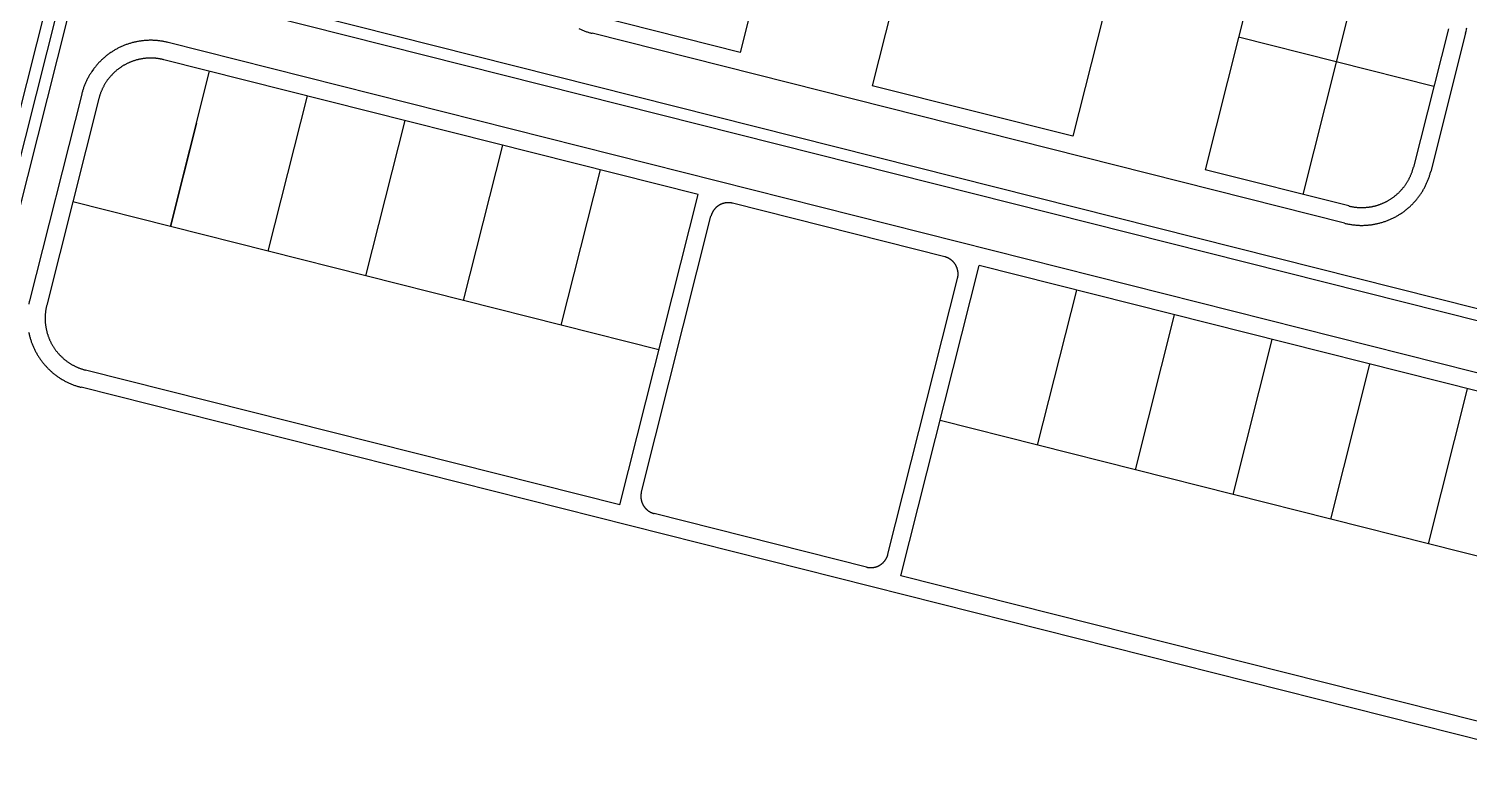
# Model space of a CAD drawing. Header units: metres. Extents: x 680594 to 684853, y 828874 to 830078.
# Drawn here: x 684480 to 684723, y 829026.6 to 829152.8 of the extents above; entities that cross this region are included whole.
import ezdxf

# ---------------------------------------------------------------- set-up
doc = ezdxf.new("R2010")
doc.units = ezdxf.units.M
doc.layers.add('PLOT_LINES', color=7, linetype='Continuous')

msp = doc.modelspace()

# ---------------------------------------------------------------- linework, layer by layer
at = {"layer": 'PLOT_LINES'}
for points in [[(684518.22, 829288.78), (684469.98, 829097.58)], [(684512.37, 829273.75), (684470.86, 829109.25)], [(684516.25, 829272.77), (684474.74, 829108.28)], [(684611.25, 829193.56), (684599.98, 829148.87)], [(684633.55, 829187.93), (684622.28, 829143.24)], [(684667.41, 829179.39), (684656.13, 829134.7)], [(684689.71, 829173.76), (684678.43, 829129.07)], [(684706.19, 829169.61), (684694.91, 829124.91)], [(684778.4, 829091.99), (684494.38, 829163.65)], [(684777.91, 829090.05), (684493.89, 829161.71)], [(684599.98, 829148.87), (684575.74, 829154.98)], [(684572.77, 829152.88), (684572.9, 829152.82), (684573.03, 829152.76), (684573.15, 829152.71), (684573.28, 829152.65), (684573.41, 829152.6), (684573.54, 829152.55), (684573.67, 829152.5), (684573.8, 829152.45), (684573.93, 829152.4), (684574.07, 829152.35), (684574.2, 829152.31), (684574.33, 829152.27), (684574.46, 829152.23), (684574.6, 829152.19), (684574.73, 829152.15), (684574.87, 829152.11), (684575, 829152.08)], [(684701.94, 829120.05), (684575, 829152.08)], [(684717.04, 829143.1), (684684.07, 829151.42)], [(684719.5, 829152.84), (684713.6, 829129.48)], [(684722.4, 829152.11), (684716.51, 829128.74)], [(684722.4, 829152.11), (684722.45, 829152.29), (684722.49, 829152.47), (684722.53, 829152.65), (684722.57, 829152.83), (684722.61, 829153.02)], [(684503.45, 829150.54), (684503.31, 829150.57), (684503.18, 829150.6), (684503.04, 829150.63), (684502.9, 829150.66), (684502.76, 829150.69), (684502.63, 829150.71), (684502.49, 829150.74), (684502.35, 829150.76), (684502.21, 829150.78), (684502.07, 829150.8), (684501.93, 829150.82), (684501.79, 829150.83), (684501.65, 829150.85), (684501.51, 829150.86), (684501.37, 829150.87), (684501.23, 829150.88), (684501.09, 829150.89), (684500.95, 829150.89), (684500.81, 829150.9), (684500.67, 829150.9), (684500.53, 829150.9), (684500.39, 829150.9), (684500.25, 829150.9), (684500.1, 829150.89), (684499.96, 829150.89), (684499.82, 829150.88), (684499.68, 829150.87), (684499.54, 829150.86), (684499.4, 829150.85), (684499.26, 829150.83), (684499.12, 829150.82), (684498.98, 829150.8), (684498.84, 829150.78), (684498.7, 829150.76), (684498.57, 829150.74), (684498.43, 829150.72), (684498.29, 829150.69), (684498.15, 829150.67), (684498.01, 829150.64), (684497.88, 829150.61), (684497.74, 829150.57), (684497.6, 829150.54), (684497.47, 829150.51), (684497.33, 829150.47), (684497.19, 829150.43), (684497.06, 829150.39), (684496.92, 829150.35), (684496.79, 829150.31), (684496.66, 829150.26), (684496.52, 829150.22), (684496.39, 829150.17), (684496.26, 829150.12), (684496.13, 829150.07), (684496, 829150.02), (684495.87, 829149.96), (684495.74, 829149.91), (684495.61, 829149.85), (684495.48, 829149.79), (684495.35, 829149.73), (684495.23, 829149.67), (684495.1, 829149.61), (684494.98, 829149.55), (684494.85, 829149.48), (684494.73, 829149.41), (684494.61, 829149.34), (684494.48, 829149.27), (684494.36, 829149.2), (684494.24, 829149.13), (684494.12, 829149.06), (684494, 829148.98), (684493.89, 829148.9), (684493.77, 829148.83), (684493.65, 829148.75), (684493.54, 829148.66), (684493.43, 829148.58), (684493.31, 829148.5), (684493.2, 829148.41), (684493.09, 829148.33), (684492.98, 829148.24), (684492.87, 829148.15), (684492.76, 829148.06), (684492.66, 829147.97), (684492.55, 829147.88), (684492.45, 829147.78), (684492.34, 829147.69), (684492.24, 829147.59), (684492.14, 829147.49), (684492.04, 829147.39), (684491.94, 829147.29), (684491.84, 829147.19), (684491.74, 829147.09), (684491.65, 829146.99), (684491.55, 829146.88), (684491.46, 829146.78), (684491.37, 829146.67), (684491.28, 829146.56), (684491.19, 829146.45), (684491.1, 829146.34), (684491.02, 829146.23), (684490.93, 829146.12), (684490.85, 829146.01), (684490.76, 829145.89), (684490.68, 829145.78), (684490.6, 829145.66), (684490.52, 829145.55), (684490.45, 829145.43), (684490.37, 829145.31), (684490.3, 829145.19), (684490.22, 829145.07), (684490.15, 829144.95), (684490.08, 829144.83), (684490.01, 829144.71), (684489.95, 829144.58), (684489.88, 829144.46), (684489.82, 829144.33), (684489.75, 829144.21), (684489.69, 829144.08), (684489.63, 829143.95), (684489.57, 829143.83), (684489.52, 829143.7), (684489.46, 829143.57), (684489.41, 829143.44), (684489.35, 829143.31), (684489.3, 829143.18), (684489.25, 829143.05), (684489.21, 829142.91), (684489.16, 829142.78), (684489.11, 829142.65), (684489.07, 829142.51), (684489.03, 829142.38), (684488.99, 829142.24), (684488.95, 829142.11), (684488.91, 829141.97), (684488.88, 829141.84)], [(684764.19, 829084.74), (684503.45, 829150.54)], [(684502.72, 829147.63), (684502.61, 829147.65), (684502.51, 829147.68), (684502.41, 829147.7), (684502.3, 829147.72), (684502.2, 829147.74), (684502.1, 829147.76), (684501.99, 829147.78), (684501.89, 829147.79), (684501.79, 829147.81), (684501.68, 829147.82), (684501.58, 829147.84), (684501.47, 829147.85), (684501.37, 829147.86), (684501.26, 829147.87), (684501.16, 829147.88), (684501.05, 829147.88), (684500.95, 829147.89), (684500.84, 829147.89), (684500.73, 829147.9), (684500.63, 829147.9), (684500.52, 829147.9), (684500.42, 829147.9), (684500.31, 829147.9), (684500.21, 829147.89), (684500.1, 829147.89), (684500, 829147.89), (684499.89, 829147.88), (684499.79, 829147.87), (684499.68, 829147.86), (684499.58, 829147.85), (684499.47, 829147.84), (684499.37, 829147.83), (684499.26, 829147.81), (684499.16, 829147.8), (684499.05, 829147.78), (684498.95, 829147.76), (684498.85, 829147.74), (684498.74, 829147.72), (684498.64, 829147.7), (684498.54, 829147.68), (684498.43, 829147.66), (684498.33, 829147.63), (684498.23, 829147.6), (684498.13, 829147.58), (684498.02, 829147.55), (684497.92, 829147.52), (684497.82, 829147.49), (684497.72, 829147.46), (684497.62, 829147.42), (684497.52, 829147.39), (684497.42, 829147.35), (684497.32, 829147.32), (684497.23, 829147.28), (684497.13, 829147.24), (684497.03, 829147.2), (684496.93, 829147.16), (684496.84, 829147.11), (684496.74, 829147.07), (684496.64, 829147.03), (684496.55, 829146.98), (684496.46, 829146.93), (684496.36, 829146.88), (684496.27, 829146.84), (684496.18, 829146.79), (684496.08, 829146.73), (684495.99, 829146.68), (684495.9, 829146.63), (684495.81, 829146.57), (684495.72, 829146.52), (684495.63, 829146.46), (684495.54, 829146.4), (684495.46, 829146.34), (684495.37, 829146.28), (684495.28, 829146.22), (684495.2, 829146.16), (684495.11, 829146.1), (684495.03, 829146.04), (684494.95, 829145.97), (684494.86, 829145.9), (684494.78, 829145.84), (684494.7, 829145.77), (684494.62, 829145.7), (684494.54, 829145.63), (684494.46, 829145.56), (684494.38, 829145.49), (684494.31, 829145.42), (684494.23, 829145.34), (684494.16, 829145.27), (684494.08, 829145.2), (684494.01, 829145.12), (684493.94, 829145.04), (684493.87, 829144.97), (684493.79, 829144.89), (684493.72, 829144.81), (684493.66, 829144.73), (684493.59, 829144.65), (684493.52, 829144.57), (684493.46, 829144.48), (684493.39, 829144.4), (684493.33, 829144.32), (684493.26, 829144.23), (684493.2, 829144.15), (684493.14, 829144.06), (684493.08, 829143.97), (684493.02, 829143.89), (684492.96, 829143.8), (684492.91, 829143.71), (684492.85, 829143.62), (684492.8, 829143.53), (684492.74, 829143.44), (684492.69, 829143.35), (684492.64, 829143.25), (684492.59, 829143.16), (684492.54, 829143.07), (684492.49, 829142.98), (684492.44, 829142.88), (684492.4, 829142.79), (684492.35, 829142.69), (684492.31, 829142.59), (684492.26, 829142.5), (684492.22, 829142.4), (684492.18, 829142.3), (684492.14, 829142.21), (684492.11, 829142.11), (684492.07, 829142.01), (684492.03, 829141.91), (684492, 829141.81), (684491.96, 829141.71), (684491.93, 829141.61), (684491.9, 829141.51), (684491.87, 829141.41), (684491.84, 829141.31), (684491.81, 829141.2), (684491.79, 829141.1)], [(684592.89, 829124.87), (684502.72, 829147.63)], [(684503.87, 829119.49), (684510.47, 829145.67)], [(684488.88, 829141.84), (684480.07, 829106.93)], [(684520.35, 829115.33), (684526.96, 829141.51)], [(684656.13, 829134.7), (684622.28, 829143.24)], [(684491.79, 829141.1), (684482.98, 829106.2)], [(684508.27, 829136.94), (684503.87, 829119.49)], [(684536.83, 829111.17), (684543.44, 829137.35)], [(684553.32, 829107.01), (684559.92, 829133.19)], [(684702.67, 829122.95), (684702.77, 829122.93), (684702.88, 829122.91), (684702.98, 829122.88), (684703.08, 829122.86), (684703.18, 829122.84), (684703.29, 829122.82), (684703.39, 829122.8), (684703.49, 829122.79), (684703.6, 829122.77), (684703.7, 829122.76), (684703.8, 829122.74), (684703.91, 829122.73), (684704.01, 829122.72), (684704.12, 829122.71), (684704.22, 829122.7), (684704.32, 829122.7), (684704.43, 829122.69), (684704.53, 829122.69), (684704.64, 829122.68), (684704.74, 829122.68), (684704.85, 829122.68), (684704.95, 829122.68), (684705.06, 829122.68), (684705.16, 829122.69), (684705.27, 829122.69), (684705.37, 829122.69), (684705.48, 829122.7), (684705.58, 829122.71), (684705.68, 829122.72), (684705.79, 829122.73), (684705.89, 829122.74), (684706, 829122.75), (684706.1, 829122.76), (684706.2, 829122.78), (684706.31, 829122.8), (684706.41, 829122.81), (684706.51, 829122.83), (684706.62, 829122.85), (684706.72, 829122.87), (684706.82, 829122.89), (684706.92, 829122.92), (684707.03, 829122.94), (684707.13, 829122.97), (684707.23, 829122.99), (684707.33, 829123.02), (684707.43, 829123.05), (684707.53, 829123.08), (684707.63, 829123.11), (684707.73, 829123.15), (684707.83, 829123.18), (684707.93, 829123.21), (684708.03, 829123.25), (684708.12, 829123.29), (684708.22, 829123.33), (684708.32, 829123.37), (684708.41, 829123.41), (684708.51, 829123.45), (684708.61, 829123.49), (684708.7, 829123.54), (684708.8, 829123.58), (684708.89, 829123.63), (684708.98, 829123.67), (684709.08, 829123.72), (684709.17, 829123.77), (684709.26, 829123.82), (684709.35, 829123.87), (684709.44, 829123.93), (684709.53, 829123.98), (684709.62, 829124.03), (684709.71, 829124.09), (684709.8, 829124.15), (684709.89, 829124.21), (684709.97, 829124.26), (684710.06, 829124.32), (684710.14, 829124.38), (684710.23, 829124.45), (684710.31, 829124.51), (684710.39, 829124.57), (684710.48, 829124.64), (684710.56, 829124.7), (684710.64, 829124.77), (684710.72, 829124.84), (684710.8, 829124.91), (684710.88, 829124.98), (684710.95, 829125.05), (684711.03, 829125.12), (684711.11, 829125.19), (684711.18, 829125.26), (684711.26, 829125.34), (684711.33, 829125.41), (684711.4, 829125.49), (684711.47, 829125.56), (684711.54, 829125.64), (684711.61, 829125.72), (684711.68, 829125.8), (684711.75, 829125.88), (684711.82, 829125.96), (684711.88, 829126.04), (684711.95, 829126.12), (684712.01, 829126.2), (684712.08, 829126.29), (684712.14, 829126.37), (684712.2, 829126.45), (684712.26, 829126.54), (684712.32, 829126.63), (684712.38, 829126.71), (684712.44, 829126.8), (684712.49, 829126.89), (684712.55, 829126.98), (684712.6, 829127.07), (684712.65, 829127.16), (684712.71, 829127.25), (684712.76, 829127.34), (684712.81, 829127.43), (684712.86, 829127.53), (684712.9, 829127.62), (684712.95, 829127.71), (684713, 829127.81), (684713.04, 829127.9), (684713.08, 829128), (684713.13, 829128.09), (684713.17, 829128.19), (684713.21, 829128.29), (684713.25, 829128.38), (684713.29, 829128.48), (684713.32, 829128.58), (684713.36, 829128.68), (684713.39, 829128.78), (684713.43, 829128.88), (684713.46, 829128.98), (684713.49, 829129.08), (684713.52, 829129.18), (684713.55, 829129.28), (684713.57, 829129.38), (684713.6, 829129.48)], [(684569.8, 829102.85), (684576.41, 829129.03)], [(684702.67, 829122.95), (684678.43, 829129.07)], [(684701.94, 829120.05), (684702.07, 829120.01), (684702.21, 829119.98), (684702.35, 829119.95), (684702.48, 829119.92), (684702.62, 829119.89), (684702.76, 829119.87), (684702.89, 829119.85), (684703.03, 829119.82), (684703.17, 829119.8), (684703.31, 829119.78), (684703.45, 829119.77), (684703.59, 829119.75), (684703.72, 829119.74), (684703.86, 829119.72), (684704, 829119.71), (684704.14, 829119.7), (684704.28, 829119.7), (684704.42, 829119.69), (684704.56, 829119.68), (684704.7, 829119.68), (684704.84, 829119.68), (684704.98, 829119.68), (684705.12, 829119.68), (684705.26, 829119.69), (684705.4, 829119.69), (684705.54, 829119.7), (684705.68, 829119.71), (684705.82, 829119.72), (684705.95, 829119.73), (684706.09, 829119.74), (684706.23, 829119.76), (684706.37, 829119.77), (684706.51, 829119.79), (684706.65, 829119.81), (684706.79, 829119.83), (684706.92, 829119.86), (684707.06, 829119.88), (684707.2, 829119.91), (684707.34, 829119.94), (684707.47, 829119.97), (684707.61, 829120), (684707.74, 829120.03), (684707.88, 829120.06), (684708.01, 829120.1), (684708.15, 829120.14), (684708.28, 829120.18), (684708.42, 829120.22), (684708.55, 829120.26), (684708.68, 829120.3), (684708.81, 829120.35), (684708.95, 829120.39), (684709.08, 829120.44), (684709.21, 829120.49), (684709.34, 829120.54), (684709.47, 829120.59), (684709.6, 829120.65), (684709.72, 829120.7), (684709.85, 829120.76), (684709.98, 829120.82), (684710.1, 829120.88), (684710.23, 829120.94), (684710.35, 829121), (684710.48, 829121.07), (684710.6, 829121.14), (684710.72, 829121.2), (684710.84, 829121.27), (684710.96, 829121.34), (684711.08, 829121.41), (684711.2, 829121.49), (684711.32, 829121.56), (684711.44, 829121.64), (684711.56, 829121.71), (684711.67, 829121.79), (684711.79, 829121.87), (684711.9, 829121.95), (684712.01, 829122.04), (684712.12, 829122.12), (684712.23, 829122.2), (684712.34, 829122.29), (684712.45, 829122.38), (684712.56, 829122.47), (684712.67, 829122.56), (684712.77, 829122.65), (684712.88, 829122.74), (684712.98, 829122.83), (684713.08, 829122.93), (684713.18, 829123.03), (684713.28, 829123.12), (684713.38, 829123.22), (684713.48, 829123.32), (684713.58, 829123.42), (684713.67, 829123.52), (684713.77, 829123.63), (684713.86, 829123.73), (684713.95, 829123.84), (684714.04, 829123.94), (684714.13, 829124.05), (684714.22, 829124.16), (684714.31, 829124.27), (684714.39, 829124.38), (684714.48, 829124.49), (684714.56, 829124.6), (684714.64, 829124.71), (684714.72, 829124.83), (684714.8, 829124.94), (684714.88, 829125.06), (684714.96, 829125.18), (684715.03, 829125.29), (684715.11, 829125.41), (684715.18, 829125.53), (684715.25, 829125.65), (684715.32, 829125.77), (684715.39, 829125.89), (684715.45, 829126.02), (684715.52, 829126.14), (684715.58, 829126.26), (684715.64, 829126.39), (684715.7, 829126.52), (684715.76, 829126.64), (684715.82, 829126.77), (684715.88, 829126.9), (684715.93, 829127.02), (684715.99, 829127.15), (684716.04, 829127.28), (684716.09, 829127.41), (684716.14, 829127.54), (684716.19, 829127.68), (684716.23, 829127.81), (684716.28, 829127.94), (684716.32, 829128.07), (684716.36, 829128.21), (684716.4, 829128.34), (684716.44, 829128.47), (684716.47, 829128.61), (684716.51, 829128.74)], [(684579.68, 829072.51), (684592.89, 829124.87)], [(684586.28, 829098.69), (684487.38, 829123.65)], [(684598.71, 829123.4), (684598.67, 829123.41), (684598.64, 829123.42), (684598.6, 829123.43), (684598.57, 829123.44), (684598.54, 829123.44), (684598.5, 829123.45), (684598.47, 829123.45), (684598.43, 829123.46), (684598.4, 829123.47), (684598.36, 829123.47), (684598.33, 829123.47), (684598.29, 829123.48), (684598.26, 829123.48), (684598.22, 829123.49), (684598.19, 829123.49), (684598.15, 829123.49), (684598.12, 829123.49), (684598.08, 829123.49), (684598.05, 829123.49), (684598.01, 829123.5), (684597.98, 829123.5), (684597.94, 829123.5), (684597.91, 829123.49), (684597.87, 829123.49), (684597.84, 829123.49), (684597.8, 829123.49), (684597.77, 829123.49), (684597.73, 829123.49), (684597.7, 829123.48), (684597.66, 829123.48), (684597.63, 829123.48), (684597.59, 829123.47), (684597.56, 829123.47), (684597.52, 829123.46), (684597.49, 829123.46), (684597.45, 829123.45), (684597.42, 829123.44), (684597.38, 829123.44), (684597.35, 829123.43), (684597.31, 829123.42), (684597.28, 829123.41), (684597.25, 829123.41), (684597.21, 829123.4), (684597.18, 829123.39), (684597.14, 829123.38), (684597.11, 829123.37), (684597.08, 829123.36), (684597.04, 829123.35), (684597.01, 829123.34), (684596.98, 829123.33), (684596.94, 829123.31), (684596.91, 829123.3), (684596.88, 829123.29), (684596.84, 829123.28), (684596.81, 829123.26), (684596.78, 829123.25), (684596.75, 829123.23), (684596.72, 829123.22), (684596.68, 829123.2), (684596.65, 829123.19), (684596.62, 829123.17), (684596.59, 829123.16), (684596.56, 829123.14), (684596.53, 829123.12), (684596.5, 829123.11), (684596.47, 829123.09), (684596.44, 829123.07), (684596.41, 829123.05), (684596.38, 829123.03), (684596.35, 829123.02), (684596.32, 829123), (684596.29, 829122.98), (684596.26, 829122.96), (684596.23, 829122.94), (684596.2, 829122.92), (684596.17, 829122.9), (684596.14, 829122.87), (684596.12, 829122.85), (684596.09, 829122.83), (684596.06, 829122.81), (684596.04, 829122.79), (684596.01, 829122.76), (684595.98, 829122.74), (684595.96, 829122.72), (684595.93, 829122.69), (684595.9, 829122.67), (684595.88, 829122.64), (684595.85, 829122.62), (684595.83, 829122.59), (684595.81, 829122.57), (684595.78, 829122.54), (684595.76, 829122.52), (684595.73, 829122.49), (684595.71, 829122.46), (684595.69, 829122.44), (684595.66, 829122.41), (684595.64, 829122.38), (684595.62, 829122.36), (684595.6, 829122.33), (684595.58, 829122.3), (684595.56, 829122.27), (684595.54, 829122.24), (684595.52, 829122.22), (684595.5, 829122.19), (684595.48, 829122.16), (684595.46, 829122.13), (684595.44, 829122.1), (684595.42, 829122.07), (684595.4, 829122.04), (684595.38, 829122.01), (684595.37, 829121.98), (684595.35, 829121.95), (684595.33, 829121.92), (684595.31, 829121.89), (684595.3, 829121.85), (684595.28, 829121.82), (684595.27, 829121.79), (684595.25, 829121.76), (684595.24, 829121.73), (684595.22, 829121.7), (684595.21, 829121.66), (684595.2, 829121.63), (684595.18, 829121.6), (684595.17, 829121.56), (684595.16, 829121.53), (684595.15, 829121.5), (684595.13, 829121.47), (684595.12, 829121.43), (684595.11, 829121.4), (684595.1, 829121.37), (684595.09, 829121.33), (684595.08, 829121.3), (684595.07, 829121.26), (684595.06, 829121.23)], [(684634.5, 829114.37), (684598.71, 829123.4)], [(684583.32, 829074.69), (684595.06, 829121.23)], [(684627.11, 829060.55), (684640.32, 829112.9)], [(684636.67, 829110.73), (684636.68, 829110.76), (684636.69, 829110.8), (684636.7, 829110.83), (684636.71, 829110.87), (684636.71, 829110.9), (684636.72, 829110.93), (684636.72, 829110.97), (684636.73, 829111), (684636.74, 829111.04), (684636.74, 829111.07), (684636.74, 829111.11), (684636.75, 829111.14), (684636.75, 829111.18), (684636.76, 829111.21), (684636.76, 829111.25), (684636.76, 829111.28), (684636.76, 829111.32), (684636.76, 829111.35), (684636.76, 829111.39), (684636.77, 829111.42), (684636.77, 829111.46), (684636.77, 829111.49), (684636.77, 829111.53), (684636.76, 829111.56), (684636.76, 829111.6), (684636.76, 829111.63), (684636.76, 829111.66), (684636.76, 829111.7), (684636.75, 829111.73), (684636.75, 829111.77), (684636.75, 829111.8), (684636.74, 829111.84), (684636.74, 829111.87), (684636.73, 829111.91), (684636.73, 829111.94), (684636.72, 829111.98), (684636.72, 829112.01), (684636.71, 829112.05), (684636.7, 829112.08), (684636.69, 829112.11), (684636.69, 829112.15), (684636.68, 829112.18), (684636.67, 829112.22), (684636.66, 829112.25), (684636.65, 829112.28), (684636.64, 829112.32), (684636.63, 829112.35), (684636.62, 829112.38), (684636.61, 829112.42), (684636.6, 829112.45), (684636.59, 829112.48), (684636.58, 829112.51), (684636.56, 829112.55), (684636.55, 829112.58), (684636.54, 829112.61), (684636.52, 829112.64), (684636.51, 829112.68), (684636.5, 829112.71), (684636.48, 829112.74), (684636.47, 829112.77), (684636.45, 829112.8), (684636.43, 829112.83), (684636.42, 829112.86), (684636.4, 829112.9), (684636.39, 829112.93), (684636.37, 829112.96), (684636.35, 829112.99), (684636.33, 829113.02), (684636.31, 829113.05), (684636.3, 829113.08), (684636.28, 829113.11), (684636.26, 829113.13), (684636.24, 829113.16), (684636.22, 829113.19), (684636.2, 829113.22), (684636.18, 829113.25), (684636.16, 829113.28), (684636.14, 829113.3), (684636.11, 829113.33), (684636.09, 829113.36), (684636.07, 829113.39), (684636.05, 829113.41), (684636.02, 829113.44), (684636, 829113.47), (684635.98, 829113.49), (684635.95, 829113.52), (684635.93, 829113.54), (684635.91, 829113.57), (684635.88, 829113.59), (684635.86, 829113.62), (684635.83, 829113.64), (684635.81, 829113.66), (684635.78, 829113.69), (684635.75, 829113.71), (684635.73, 829113.73), (684635.7, 829113.76), (684635.67, 829113.78), (684635.65, 829113.8), (684635.62, 829113.82), (684635.59, 829113.84), (684635.56, 829113.87), (684635.54, 829113.89), (684635.51, 829113.91), (684635.48, 829113.93), (684635.45, 829113.95), (684635.42, 829113.97), (684635.39, 829113.98), (684635.36, 829114), (684635.33, 829114.02), (684635.3, 829114.04), (684635.27, 829114.06), (684635.24, 829114.08), (684635.21, 829114.09), (684635.18, 829114.11), (684635.15, 829114.13), (684635.12, 829114.14), (684635.09, 829114.16), (684635.06, 829114.17), (684635.03, 829114.19), (684634.99, 829114.2), (684634.96, 829114.22), (684634.93, 829114.23), (684634.9, 829114.24), (684634.87, 829114.26), (684634.83, 829114.27), (684634.8, 829114.28), (684634.77, 829114.29), (684634.73, 829114.3), (684634.7, 829114.31), (684634.67, 829114.33), (684634.63, 829114.34), (684634.6, 829114.35), (684634.57, 829114.35), (684634.53, 829114.36), (684634.5, 829114.37)], [(684763.46, 829081.83), (684640.32, 829112.9)], [(684624.93, 829064.19), (684636.67, 829110.73)], [(684650.19, 829082.57), (684656.8, 829108.75)], [(684480.07, 829106.93), (684480.04, 829106.79), (684480.01, 829106.66), (684479.98, 829106.52), (684479.95, 829106.39)], [(684482.98, 829106.2), (684482.95, 829106.09), (684482.93, 829105.99), (684482.91, 829105.89), (684482.89, 829105.79), (684482.87, 829105.69), (684482.85, 829105.58), (684482.83, 829105.48), (684482.81, 829105.38), (684482.8, 829105.27), (684482.78, 829105.17), (684482.77, 829105.06), (684482.76, 829104.96), (684482.75, 829104.86), (684482.74, 829104.75), (684482.73, 829104.65), (684482.72, 829104.54), (684482.72, 829104.44), (684482.71, 829104.33), (684482.71, 829104.23), (684482.71, 829104.12), (684482.71, 829104.02), (684482.71, 829103.92), (684482.71, 829103.81), (684482.71, 829103.71), (684482.71, 829103.6), (684482.72, 829103.5), (684482.73, 829103.39), (684482.73, 829103.29), (684482.74, 829103.18), (684482.75, 829103.08), (684482.76, 829102.97), (684482.78, 829102.87), (684482.79, 829102.77), (684482.81, 829102.66), (684482.82, 829102.56), (684482.84, 829102.46), (684482.86, 829102.35), (684482.88, 829102.25), (684482.9, 829102.15), (684482.92, 829102.05), (684482.94, 829101.94), (684482.97, 829101.84), (684482.99, 829101.74), (684483.02, 829101.64), (684483.05, 829101.54), (684483.08, 829101.44), (684483.11, 829101.34), (684483.14, 829101.24), (684483.17, 829101.14), (684483.21, 829101.04), (684483.24, 829100.94), (684483.28, 829100.84), (684483.31, 829100.74), (684483.35, 829100.65), (684483.39, 829100.55), (684483.43, 829100.45), (684483.47, 829100.36), (684483.52, 829100.26), (684483.56, 829100.17), (684483.61, 829100.07), (684483.65, 829099.98), (684483.7, 829099.88), (684483.75, 829099.79), (684483.8, 829099.7), (684483.85, 829099.61), (684483.9, 829099.52), (684483.95, 829099.43), (684484.01, 829099.34), (684484.06, 829099.25), (684484.12, 829099.16), (684484.17, 829099.07), (684484.23, 829098.98), (684484.29, 829098.9), (684484.35, 829098.81), (684484.41, 829098.72), (684484.47, 829098.64), (684484.53, 829098.56), (684484.6, 829098.47), (684484.66, 829098.39), (684484.73, 829098.31), (684484.8, 829098.23), (684484.86, 829098.15), (684484.93, 829098.07), (684485, 829097.99), (684485.07, 829097.91), (684485.14, 829097.84), (684485.21, 829097.76), (684485.29, 829097.69), (684485.36, 829097.61), (684485.44, 829097.54), (684485.51, 829097.47), (684485.59, 829097.39), (684485.67, 829097.32), (684485.74, 829097.25), (684485.82, 829097.18), (684485.9, 829097.12), (684485.98, 829097.05), (684486.06, 829096.98), (684486.15, 829096.92), (684486.23, 829096.85), (684486.31, 829096.79), (684486.4, 829096.73), (684486.48, 829096.67), (684486.57, 829096.61), (684486.65, 829096.55), (684486.74, 829096.49), (684486.83, 829096.43), (684486.92, 829096.38), (684487, 829096.32), (684487.09, 829096.27), (684487.18, 829096.21), (684487.28, 829096.16), (684487.37, 829096.11), (684487.46, 829096.06), (684487.55, 829096.01), (684487.64, 829095.96), (684487.74, 829095.92), (684487.83, 829095.87), (684487.93, 829095.83), (684488.02, 829095.78), (684488.12, 829095.74), (684488.21, 829095.7), (684488.31, 829095.66), (684488.41, 829095.62), (684488.51, 829095.58), (684488.6, 829095.55), (684488.7, 829095.51), (684488.8, 829095.48), (684488.9, 829095.44), (684489, 829095.41), (684489.1, 829095.38), (684489.2, 829095.35), (684489.3, 829095.32), (684489.4, 829095.29), (684489.5, 829095.27)], [(684666.68, 829078.41), (684673.28, 829104.59)], [(684479.93, 829101.67), (684479.96, 829101.53), (684479.99, 829101.4), (684480.02, 829101.26), (684480.05, 829101.12), (684480.09, 829100.99), (684480.12, 829100.85), (684480.16, 829100.72), (684480.2, 829100.59), (684480.24, 829100.45), (684480.28, 829100.32), (684480.33, 829100.19), (684480.37, 829100.05), (684480.42, 829099.92), (684480.47, 829099.79), (684480.52, 829099.66), (684480.57, 829099.53), (684480.62, 829099.4), (684480.67, 829099.27), (684480.73, 829099.14), (684480.79, 829099.02), (684480.85, 829098.89), (684480.91, 829098.76), (684480.97, 829098.64), (684481.03, 829098.51), (684481.1, 829098.39), (684481.16, 829098.27), (684481.23, 829098.15), (684481.3, 829098.02), (684481.37, 829097.9), (684481.44, 829097.78), (684481.51, 829097.66), (684481.59, 829097.55), (684481.66, 829097.43), (684481.74, 829097.31), (684481.82, 829097.2), (684481.9, 829097.08), (684481.98, 829096.97), (684482.06, 829096.86), (684482.14, 829096.74), (684482.23, 829096.63), (684482.32, 829096.52), (684482.4, 829096.41), (684482.49, 829096.31), (684482.58, 829096.2), (684482.67, 829096.09), (684482.77, 829095.99), (684482.86, 829095.89), (684482.95, 829095.78), (684483.05, 829095.68), (684483.15, 829095.58), (684483.25, 829095.48), (684483.35, 829095.39), (684483.45, 829095.29), (684483.55, 829095.19), (684483.65, 829095.1), (684483.76, 829095.01), (684483.86, 829094.91), (684483.97, 829094.82), (684484.07, 829094.73), (684484.18, 829094.65), (684484.29, 829094.56), (684484.4, 829094.47), (684484.51, 829094.39), (684484.63, 829094.31), (684484.74, 829094.22), (684484.85, 829094.14), (684484.97, 829094.06), (684485.08, 829093.99), (684485.2, 829093.91), (684485.32, 829093.84), (684485.44, 829093.76), (684485.56, 829093.69), (684485.68, 829093.62), (684485.8, 829093.55), (684485.92, 829093.48), (684486.04, 829093.41), (684486.17, 829093.35), (684486.29, 829093.29), (684486.42, 829093.22), (684486.54, 829093.16), (684486.67, 829093.1), (684486.79, 829093.05), (684486.92, 829092.99), (684487.05, 829092.93), (684487.18, 829092.88), (684487.31, 829092.83), (684487.44, 829092.78), (684487.57, 829092.73), (684487.7, 829092.68), (684487.83, 829092.64), (684487.97, 829092.59), (684488.1, 829092.55), (684488.23, 829092.51), (684488.37, 829092.47), (684488.5, 829092.43), (684488.64, 829092.39), (684488.77, 829092.36)], [(684683.16, 829074.25), (684689.77, 829100.43)], [(684579.68, 829072.51), (684489.5, 829095.27)], [(684699.64, 829070.09), (684706.25, 829096.27)], [(684749.51, 829026.56), (684488.77, 829092.36)], [(684716.13, 829065.93), (684722.73, 829092.11)], [(684765.58, 829053.45), (684633.71, 829086.73)], [(684583.32, 829074.69), (684583.31, 829074.65), (684583.3, 829074.62), (684583.3, 829074.59), (684583.29, 829074.55), (684583.28, 829074.52), (684583.28, 829074.48), (684583.27, 829074.45), (684583.26, 829074.42), (684583.26, 829074.38), (684583.26, 829074.35), (684583.25, 829074.31), (684583.25, 829074.28), (684583.24, 829074.24), (684583.24, 829074.21), (684583.24, 829074.17), (684583.24, 829074.14), (684583.23, 829074.1), (684583.23, 829074.07), (684583.23, 829074.03), (684583.23, 829074), (684583.23, 829073.96), (684583.23, 829073.93), (684583.23, 829073.89), (684583.23, 829073.86), (684583.23, 829073.82), (684583.23, 829073.79), (684583.24, 829073.75), (684583.24, 829073.72), (684583.24, 829073.68), (684583.25, 829073.65), (684583.25, 829073.61), (684583.25, 829073.58), (684583.26, 829073.55), (684583.26, 829073.51), (684583.27, 829073.48), (684583.27, 829073.44), (684583.28, 829073.41), (684583.29, 829073.37), (684583.29, 829073.34), (684583.3, 829073.31), (684583.31, 829073.27), (684583.32, 829073.24), (684583.33, 829073.2), (684583.33, 829073.17), (684583.34, 829073.14), (684583.35, 829073.1), (684583.36, 829073.07), (684583.37, 829073.04), (684583.38, 829073), (684583.4, 829072.97), (684583.41, 829072.94), (684583.42, 829072.9), (684583.43, 829072.87), (684583.44, 829072.84), (684583.46, 829072.81), (684583.47, 829072.77), (684583.49, 829072.74), (684583.5, 829072.71), (684583.51, 829072.68), (684583.53, 829072.65), (684583.54, 829072.62), (684583.56, 829072.58), (684583.58, 829072.55), (684583.59, 829072.52), (684583.61, 829072.49), (684583.63, 829072.46), (684583.64, 829072.43), (684583.66, 829072.4), (684583.68, 829072.37), (684583.7, 829072.34), (684583.72, 829072.31), (684583.74, 829072.28), (684583.76, 829072.26), (684583.78, 829072.23), (684583.8, 829072.2), (684583.82, 829072.17), (684583.84, 829072.14), (684583.86, 829072.11), (684583.88, 829072.09), (684583.9, 829072.06), (684583.93, 829072.03), (684583.95, 829072.01), (684583.97, 829071.98), (684583.99, 829071.95), (684584.02, 829071.93), (684584.04, 829071.9), (684584.07, 829071.88), (684584.09, 829071.85), (684584.11, 829071.83), (684584.14, 829071.8), (684584.16, 829071.78), (684584.19, 829071.75), (684584.22, 829071.73), (684584.24, 829071.71), (684584.27, 829071.68), (684584.29, 829071.66), (684584.32, 829071.64), (684584.35, 829071.62), (684584.38, 829071.6), (684584.4, 829071.57), (684584.43, 829071.55), (684584.46, 829071.53), (684584.49, 829071.51), (684584.52, 829071.49), (684584.54, 829071.47), (684584.57, 829071.45), (684584.6, 829071.43), (684584.63, 829071.41), (684584.66, 829071.4), (684584.69, 829071.38), (684584.72, 829071.36), (684584.75, 829071.34), (684584.78, 829071.33), (684584.81, 829071.31), (684584.84, 829071.29), (684584.88, 829071.28), (684584.91, 829071.26), (684584.94, 829071.25), (684584.97, 829071.23), (684585, 829071.22), (684585.03, 829071.2), (684585.07, 829071.19), (684585.1, 829071.18), (684585.13, 829071.16), (684585.16, 829071.15), (684585.2, 829071.14), (684585.23, 829071.13), (684585.26, 829071.12), (684585.29, 829071.1), (684585.33, 829071.09), (684585.36, 829071.08), (684585.39, 829071.07), (684585.43, 829071.06), (684585.46, 829071.05), (684585.5, 829071.05)], [(684621.29, 829062.01), (684585.5, 829071.05)], [(684621.29, 829062.01), (684621.32, 829062.01), (684621.36, 829062), (684621.39, 829061.99), (684621.42, 829061.98), (684621.46, 829061.98), (684621.49, 829061.97), (684621.53, 829061.96), (684621.56, 829061.96), (684621.6, 829061.95), (684621.63, 829061.95), (684621.67, 829061.94), (684621.7, 829061.94), (684621.73, 829061.94), (684621.77, 829061.93), (684621.8, 829061.93), (684621.84, 829061.93), (684621.87, 829061.93), (684621.91, 829061.92), (684621.94, 829061.92), (684621.98, 829061.92), (684622.01, 829061.92), (684622.05, 829061.92), (684622.08, 829061.92), (684622.12, 829061.92), (684622.15, 829061.93), (684622.19, 829061.93), (684622.22, 829061.93), (684622.26, 829061.93), (684622.29, 829061.94), (684622.33, 829061.94), (684622.36, 829061.94), (684622.4, 829061.95), (684622.43, 829061.95), (684622.47, 829061.96), (684622.5, 829061.96), (684622.53, 829061.97), (684622.57, 829061.97), (684622.6, 829061.98), (684622.64, 829061.99), (684622.67, 829061.99), (684622.71, 829062), (684622.74, 829062.01), (684622.77, 829062.02), (684622.81, 829062.03), (684622.84, 829062.04), (684622.87, 829062.05), (684622.91, 829062.06), (684622.94, 829062.07), (684622.97, 829062.08), (684623.01, 829062.09), (684623.04, 829062.1), (684623.07, 829062.11), (684623.11, 829062.13), (684623.14, 829062.14), (684623.17, 829062.15), (684623.2, 829062.16), (684623.23, 829062.18), (684623.27, 829062.19), (684623.3, 829062.21), (684623.33, 829062.22), (684623.36, 829062.24), (684623.39, 829062.25), (684623.42, 829062.27), (684623.45, 829062.29), (684623.48, 829062.3), (684623.51, 829062.32), (684623.54, 829062.34), (684623.57, 829062.36), (684623.6, 829062.37), (684623.63, 829062.39), (684623.66, 829062.41), (684623.69, 829062.43), (684623.72, 829062.45), (684623.75, 829062.47), (684623.78, 829062.49), (684623.81, 829062.51), (684623.83, 829062.53), (684623.86, 829062.55), (684623.89, 829062.58), (684623.92, 829062.6), (684623.94, 829062.62), (684623.97, 829062.64), (684624, 829062.66), (684624.02, 829062.69), (684624.05, 829062.71), (684624.07, 829062.73), (684624.1, 829062.76), (684624.12, 829062.78), (684624.15, 829062.81), (684624.17, 829062.83), (684624.2, 829062.86), (684624.22, 829062.88), (684624.25, 829062.91), (684624.27, 829062.94), (684624.29, 829062.96), (684624.31, 829062.99), (684624.34, 829063.01), (684624.36, 829063.04), (684624.38, 829063.07), (684624.4, 829063.1), (684624.42, 829063.12), (684624.44, 829063.15), (684624.46, 829063.18), (684624.48, 829063.21), (684624.5, 829063.24), (684624.52, 829063.27), (684624.54, 829063.3), (684624.56, 829063.33), (684624.58, 829063.36), (684624.6, 829063.39), (684624.62, 829063.42), (684624.63, 829063.45), (684624.65, 829063.48), (684624.67, 829063.51), (684624.68, 829063.54), (684624.7, 829063.57), (684624.71, 829063.6), (684624.73, 829063.63), (684624.74, 829063.66), (684624.76, 829063.69), (684624.77, 829063.73), (684624.79, 829063.76), (684624.8, 829063.79), (684624.81, 829063.82), (684624.83, 829063.86), (684624.84, 829063.89), (684624.85, 829063.92), (684624.86, 829063.95), (684624.87, 829063.99), (684624.88, 829064.02), (684624.89, 829064.05), (684624.9, 829064.09), (684624.91, 829064.12), (684624.92, 829064.16), (684624.93, 829064.19)], [(684750.25, 829029.47), (684627.11, 829060.55)]]:
    msp.add_lwpolyline(points, dxfattribs=at)

doc.saveas('drawing.dxf')
